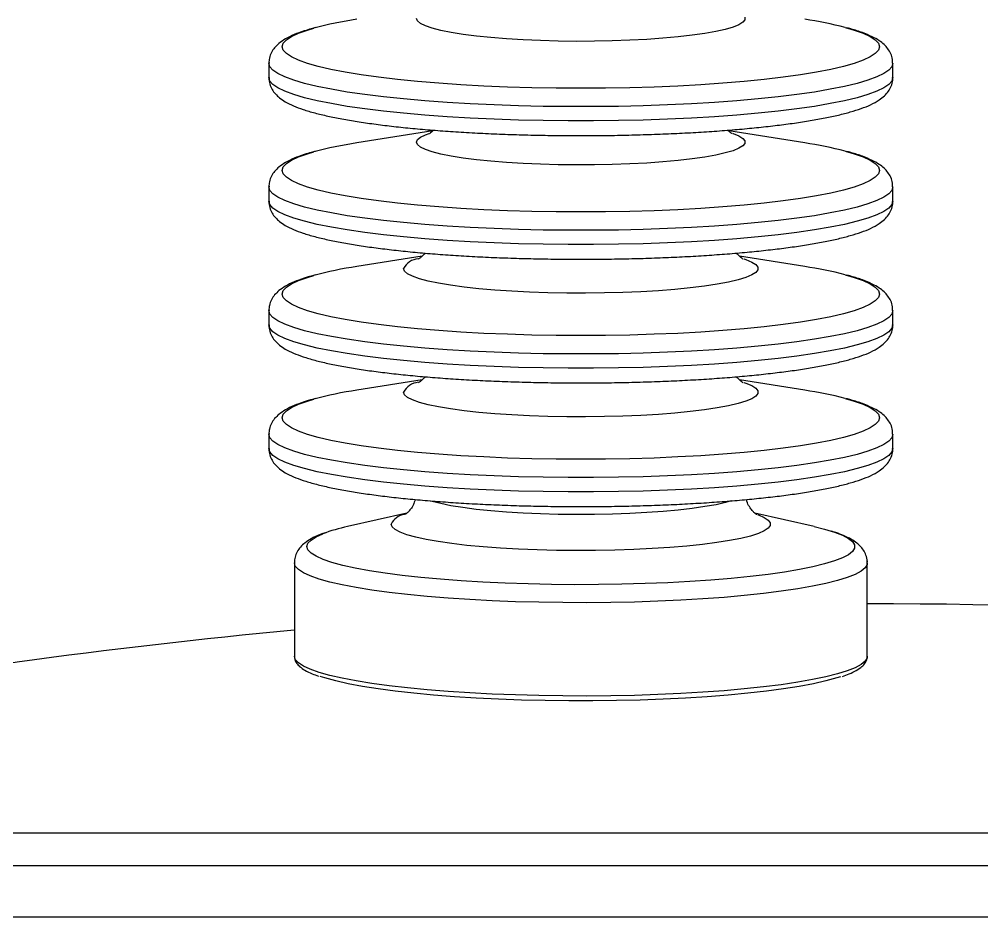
# Model space of a CAD drawing. Header units: millimetres. Extents: x 107291 to 113922, y -130611 to -125922.
# Drawn here: x 109503 to 109672.2, y -126960.2 to -126802.4 of the extents above; entities that cross this region are included whole.
import ezdxf

# ---------------------------------------------------------------- set-up
doc = ezdxf.new("R2010")
doc.units = ezdxf.units.MM
doc.header["$LTSCALE"] = 13
doc.layers.add('几何体', color=7, linetype='Continuous')

msp = doc.modelspace()

# ---------------------------------------------------------------- linework, layer by layer
at = {"layer": '几何体'}
for p, q in [((109546.88, -126809.86), (109546.89, -126810.18)), ((109546.85, -126810.16), (109546.85, -126812.67)), ((109656.58, -126812.67), (109656.58, -126810.16)), ((109546.89, -126812.69), (109546.9, -126813)), ((109656.54, -126812.97), (109656.58, -126812.67)), ((109575.67, -126822.06), (109562.33, -126824.17)), ((109641.1, -126824.17), (109627.75, -126822.06)), ((109546.85, -126831.9), (109546.85, -126834.4)), ((109546.88, -126831.6), (109546.89, -126831.91)), ((109656.58, -126834.4), (109656.58, -126831.9)), ((109546.89, -126834.42), (109546.9, -126834.73)), ((109656.54, -126834.7), (109656.58, -126834.4)), ((109573.8, -126844.09), (109562.33, -126845.9)), ((109641.1, -126845.9), (109629.64, -126844.09)), ((109546.85, -126853.63), (109546.85, -126856.14)), ((109546.88, -126853.33), (109546.89, -126853.64)), ((109656.58, -126856.14), (109656.58, -126853.63)), ((109546.89, -126856.15), (109546.9, -126856.47)), ((109656.54, -126856.44), (109656.58, -126856.14)), ((109573.8, -126865.82), (109562.33, -126867.63)), ((109641.1, -126867.63), (109629.64, -126865.82)), ((109546.85, -126875.36), (109546.85, -126877.87)), ((109546.88, -126875.06), (109546.89, -126875.38)), ((109656.58, -126877.87), (109656.58, -126875.36)), ((109546.89, -126877.88), (109546.9, -126878.2)), ((109656.54, -126878.17), (109656.58, -126877.87)), ((109571.11, -126889.24), (109560.71, -126891.59)), ((109642.72, -126891.59), (109632.31, -126889.24)), ((109551.34, -126897.97), (109551.34, -126914.38)), ((109652.09, -126914.38), (109652.09, -126897.97)), ((109652.09, -126914.38), (109652.09, -126914.4)), ((109358.6, -126945.44), (109944.83, -126945.44)), ((109949.21, -126951.21), (109354.21, -126951.21)), ((109354.21, -126960.17), (109651.71, -126960.17)), ((109651.71, -126960.17), (109949.21, -126960.17))]:
    msp.add_line(p, q, dxfattribs=at)
at = {"layer": '几何体', "flags": 128}
for points in [[(109630.56, -126802.08), (109630.56, -126802.52), (109630.21, -126802.96), (109629.51, -126803.39), (109628.48, -126803.81), (109627.12, -126804.21), (109625.45, -126804.59), (109623.5, -126804.94), (109621.28, -126805.26), (109618.82, -126805.54), (109616.16, -126805.78), (109613.32, -126805.98), (109610.34, -126806.13), (109607.25, -126806.24), (109604.1, -126806.3), (109600.92, -126806.32), (109597.75, -126806.28), (109594.62, -126806.19), (109591.58, -126806.06), (109588.67, -126805.88), (109585.91, -126805.66), (109583.35, -126805.4), (109581.01, -126805.1), (109578.92, -126804.77), (109577.1, -126804.4), (109575.59, -126804.01), (109574.39, -126803.6), (109573.52, -126803.18), (109573, -126802.74), (109572.82, -126802.3)], [(109648.19, -126803.87), (109649.79, -126804.33), (109651.36, -126804.89), (109652.6, -126805.47), (109653.49, -126806.06), (109654.03, -126806.66), (109654.21, -126807.27), (109654.03, -126807.87), (109653.49, -126808.47), (109652.6, -126809.06), (109651.36, -126809.64), (109649.79, -126810.2), (109647.88, -126810.74), (109645.66, -126811.26), (109643.14, -126811.75), (109640.33, -126812.21), (109637.27, -126812.64), (109633.96, -126813.03), (109630.42, -126813.38), (109626.7, -126813.69), (109622.8, -126813.96), (109618.76, -126814.18), (109614.6, -126814.35), (109610.35, -126814.47), (109606.05, -126814.55), (109601.71, -126814.57), (109597.38, -126814.55), (109593.07, -126814.47), (109588.83, -126814.35), (109584.67, -126814.18), (109580.63, -126813.96), (109576.73, -126813.69), (109573, -126813.38), (109569.47, -126813.03), (109566.16, -126812.64), (109563.09, -126812.21), (109560.29, -126811.75), (109557.77, -126811.26), (109555.55, -126810.74), (109553.64, -126810.2), (109552.06, -126809.64), (109550.83, -126809.06), (109549.93, -126808.47), (109549.4, -126807.87), (109549.22, -126807.27), (109549.22, -126807.27)], [(109549.22, -126807.27), (109549.4, -126806.66), (109549.93, -126806.06), (109550.83, -126805.47), (109552.06, -126804.89), (109553.64, -126804.33), (109554.76, -126804)], [(109656.58, -126810.17), (109656.4, -126810.78), (109655.87, -126811.39), (109654.98, -126811.99), (109653.75, -126812.58), (109652.19, -126813.16), (109650.29, -126813.71), (109648.08, -126814.25), (109645.57, -126814.75), (109642.78, -126815.23), (109639.72, -126815.67), (109636.41, -126816.08), (109632.88, -126816.45), (109629.15, -126816.78), (109625.23, -126817.06), (109621.17, -126817.3), (109616.98, -126817.5), (109612.69, -126817.65), (109608.33, -126817.74), (109603.92, -126817.79), (109599.5, -126817.79), (109595.1, -126817.74), (109590.74, -126817.65), (109586.45, -126817.5), (109582.26, -126817.3), (109578.19, -126817.06), (109574.28, -126816.78), (109570.55, -126816.45), (109567.01, -126816.08), (109563.71, -126815.67), (109560.65, -126815.23), (109557.85, -126814.75), (109555.34, -126814.25), (109553.13, -126813.71), (109551.24, -126813.16), (109549.67, -126812.58), (109548.44, -126811.99), (109547.56, -126811.39), (109547.03, -126810.78), (109546.85, -126810.16)], [(109656.58, -126812.67), (109656.4, -126813.29), (109655.87, -126813.9), (109654.98, -126814.5), (109653.75, -126815.09), (109652.19, -126815.66), (109650.29, -126816.22), (109648.08, -126816.75), (109645.57, -126817.26), (109642.78, -126817.74), (109639.72, -126818.18), (109636.41, -126818.59), (109632.88, -126818.96), (109629.15, -126819.28), (109625.23, -126819.57), (109621.17, -126819.81), (109616.98, -126820.01), (109612.69, -126820.15), (109608.33, -126820.25), (109603.92, -126820.3), (109599.5, -126820.3), (109595.1, -126820.25), (109590.74, -126820.15), (109586.45, -126820.01), (109582.26, -126819.81), (109578.19, -126819.57), (109574.28, -126819.28), (109570.55, -126818.96), (109567.01, -126818.59), (109563.71, -126818.18), (109560.65, -126817.74), (109557.85, -126817.26), (109555.34, -126816.75), (109553.13, -126816.22), (109551.24, -126815.66), (109549.67, -126815.09), (109548.44, -126814.5), (109547.56, -126813.9), (109547.03, -126813.29), (109546.85, -126812.67)], [(109572.82, -126824.03), (109573, -126823.59), (109573.52, -126823.15), (109574.39, -126822.72), (109575.03, -126822.49)], [(109628.45, -126822.51), (109628.48, -126822.52), (109629.51, -126822.94), (109630.21, -126823.37), (109630.56, -126823.81), (109630.56, -126824.25), (109630.21, -126824.69), (109629.51, -126825.12), (109628.48, -126825.54), (109627.12, -126825.94), (109625.45, -126826.32), (109623.5, -126826.67), (109621.28, -126826.99), (109618.82, -126827.27), (109616.16, -126827.51), (109613.32, -126827.71), (109610.34, -126827.87), (109607.25, -126827.98), (109604.1, -126828.04), (109600.92, -126828.05), (109597.75, -126828.01), (109594.62, -126827.93), (109591.58, -126827.79), (109588.67, -126827.62), (109585.91, -126827.4), (109583.35, -126827.13), (109581.01, -126826.83), (109578.92, -126826.5), (109577.1, -126826.14), (109575.59, -126825.75), (109574.39, -126825.34), (109573.52, -126824.91), (109573, -126824.47), (109572.82, -126824.03), (109572.82, -126824.03)], [(109648.19, -126825.6), (109649.79, -126826.06), (109651.36, -126826.63), (109652.6, -126827.2), (109653.49, -126827.8), (109654.03, -126828.39), (109654.21, -126829), (109654.03, -126829.6), (109653.49, -126830.2), (109652.6, -126830.79), (109651.36, -126831.37), (109649.79, -126831.93), (109647.88, -126832.48), (109645.66, -126832.99), (109643.14, -126833.49), (109640.33, -126833.95), (109637.27, -126834.37), (109633.96, -126834.76), (109630.42, -126835.11), (109626.7, -126835.42), (109622.8, -126835.69), (109618.76, -126835.91), (109614.6, -126836.08), (109610.35, -126836.2), (109606.05, -126836.28), (109601.71, -126836.3), (109597.38, -126836.28), (109593.07, -126836.2), (109588.83, -126836.08), (109584.67, -126835.91), (109580.63, -126835.69), (109576.73, -126835.42), (109573, -126835.11), (109569.47, -126834.76), (109566.16, -126834.37), (109563.09, -126833.95), (109560.29, -126833.49), (109557.77, -126832.99), (109555.55, -126832.48), (109553.64, -126831.93), (109552.06, -126831.37), (109550.83, -126830.79), (109549.93, -126830.2), (109549.4, -126829.6), (109549.22, -126829), (109549.22, -126829)], [(109549.22, -126829), (109549.4, -126828.39), (109549.93, -126827.8), (109550.83, -126827.2), (109552.06, -126826.63), (109553.64, -126826.06), (109554.76, -126825.73)], [(109656.58, -126831.9), (109656.4, -126832.51), (109655.87, -126833.12), (109654.98, -126833.72), (109653.75, -126834.31), (109652.19, -126834.89), (109650.29, -126835.45), (109648.08, -126835.98), (109645.57, -126836.48), (109642.78, -126836.96), (109639.72, -126837.4), (109636.41, -126837.81), (109632.88, -126838.18), (109629.15, -126838.51), (109625.23, -126838.8), (109621.17, -126839.04), (109616.98, -126839.23), (109612.69, -126839.38), (109608.33, -126839.48), (109603.92, -126839.53), (109599.5, -126839.53), (109595.1, -126839.48), (109590.74, -126839.38), (109586.45, -126839.23), (109582.26, -126839.04), (109578.19, -126838.8), (109574.28, -126838.51), (109570.55, -126838.18), (109567.01, -126837.81), (109563.71, -126837.4), (109560.65, -126836.96), (109557.85, -126836.48), (109555.34, -126835.98), (109553.13, -126835.45), (109551.24, -126834.89), (109549.67, -126834.31), (109548.44, -126833.72), (109547.56, -126833.12), (109547.03, -126832.51), (109546.85, -126831.9)], [(109656.58, -126834.4), (109656.4, -126835.02), (109655.87, -126835.63), (109654.98, -126836.23), (109653.75, -126836.82), (109652.19, -126837.4), (109650.29, -126837.95), (109648.08, -126838.49), (109645.57, -126838.99), (109642.78, -126839.47), (109639.72, -126839.91), (109636.41, -126840.32), (109632.88, -126840.69), (109629.15, -126841.02), (109625.23, -126841.3), (109621.17, -126841.54), (109616.98, -126841.74), (109612.69, -126841.89), (109608.33, -126841.98), (109603.92, -126842.03), (109599.5, -126842.03), (109595.1, -126841.98), (109590.74, -126841.89), (109586.45, -126841.74), (109582.26, -126841.54), (109578.19, -126841.3), (109574.28, -126841.02), (109570.55, -126840.69), (109567.01, -126840.32), (109563.71, -126839.91), (109560.65, -126839.47), (109557.85, -126838.99), (109555.34, -126838.49), (109553.13, -126837.95), (109551.24, -126837.4), (109549.67, -126836.82), (109548.44, -126836.23), (109547.56, -126835.63), (109547.03, -126835.02), (109546.85, -126834.4)], [(109630.35, -126844.53), (109630.75, -126844.66), (109631.79, -126845.1), (109632.49, -126845.55), (109632.84, -126846.01), (109632.84, -126846.47), (109632.49, -126846.93), (109631.79, -126847.38), (109630.75, -126847.82), (109629.38, -126848.24), (109627.69, -126848.64), (109625.71, -126849.01), (109623.46, -126849.35), (109620.96, -126849.66), (109618.25, -126849.92), (109615.35, -126850.15), (109612.29, -126850.32), (109609.11, -126850.46), (109605.85, -126850.54), (109602.54, -126850.58), (109599.23, -126850.57), (109595.94, -126850.51), (109592.71, -126850.4), (109589.59, -126850.24), (109586.61, -126850.04), (109583.79, -126849.79), (109581.18, -126849.51), (109578.81, -126849.19), (109576.69, -126848.83), (109574.85, -126848.45), (109573.32, -126848.04), (109572.12, -126847.61), (109571.24, -126847.16), (109570.71, -126846.7), (109570.54, -126846.24), (109570.54, -126846.24)], [(109648.19, -126847.33), (109649.79, -126847.8), (109651.36, -126848.36), (109652.6, -126848.94), (109653.49, -126849.53), (109654.03, -126850.13), (109654.21, -126850.73), (109654.03, -126851.33), (109653.49, -126851.93), (109652.6, -126852.52), (109651.36, -126853.1), (109649.79, -126853.67), (109647.88, -126854.21), (109645.66, -126854.73), (109643.14, -126855.22), (109640.33, -126855.68), (109637.27, -126856.11), (109633.96, -126856.5), (109630.42, -126856.85), (109626.7, -126857.16), (109622.8, -126857.42), (109618.76, -126857.64), (109614.6, -126857.81), (109610.35, -126857.94), (109606.05, -126858.01), (109601.71, -126858.04), (109597.38, -126858.01), (109593.07, -126857.94), (109588.83, -126857.81), (109584.67, -126857.64), (109580.63, -126857.42), (109576.73, -126857.16), (109573, -126856.85), (109569.47, -126856.5), (109566.16, -126856.11), (109563.09, -126855.68), (109560.29, -126855.22), (109557.77, -126854.73), (109555.55, -126854.21), (109553.64, -126853.67), (109552.06, -126853.1), (109550.83, -126852.52), (109549.93, -126851.93), (109549.4, -126851.33), (109549.22, -126850.73), (109549.22, -126850.73)], [(109549.22, -126850.73), (109549.4, -126850.13), (109549.93, -126849.53), (109550.83, -126848.94), (109552.06, -126848.36), (109553.64, -126847.8), (109554.76, -126847.46)], [(109656.58, -126853.63), (109656.4, -126854.24), (109655.87, -126854.85), (109654.98, -126855.46), (109653.75, -126856.05), (109652.19, -126856.62), (109650.29, -126857.18), (109648.08, -126857.71), (109645.57, -126858.22), (109642.78, -126858.69), (109639.72, -126859.14), (109636.41, -126859.54), (109632.88, -126859.91), (109629.15, -126860.24), (109625.23, -126860.53), (109621.17, -126860.77), (109616.98, -126860.96), (109612.69, -126861.11), (109608.33, -126861.21), (109603.92, -126861.26), (109599.5, -126861.26), (109595.1, -126861.21), (109590.74, -126861.11), (109586.45, -126860.96), (109582.26, -126860.77), (109578.19, -126860.53), (109574.28, -126860.24), (109570.55, -126859.91), (109567.01, -126859.54), (109563.71, -126859.14), (109560.65, -126858.69), (109557.85, -126858.22), (109555.34, -126857.71), (109553.13, -126857.18), (109551.24, -126856.62), (109549.67, -126856.05), (109548.44, -126855.46), (109547.56, -126854.85), (109547.03, -126854.24), (109546.85, -126853.63)], [(109656.58, -126856.14), (109656.4, -126856.75), (109655.87, -126857.36), (109654.98, -126857.96), (109653.75, -126858.55), (109652.19, -126859.13), (109650.29, -126859.68), (109648.08, -126860.22), (109645.57, -126860.72), (109642.78, -126861.2), (109639.72, -126861.64), (109636.41, -126862.05), (109632.88, -126862.42), (109629.15, -126862.75), (109625.23, -126863.03), (109621.17, -126863.28), (109616.98, -126863.47), (109612.69, -126863.62), (109608.33, -126863.72), (109603.92, -126863.77), (109599.5, -126863.77), (109595.1, -126863.72), (109590.74, -126863.62), (109586.45, -126863.47), (109582.26, -126863.28), (109578.19, -126863.03), (109574.28, -126862.75), (109570.55, -126862.42), (109567.01, -126862.05), (109563.71, -126861.64), (109560.65, -126861.2), (109557.85, -126860.72), (109555.34, -126860.22), (109553.13, -126859.68), (109551.24, -126859.13), (109549.67, -126858.55), (109548.44, -126857.96), (109547.56, -126857.36), (109547.03, -126856.75), (109546.85, -126856.14)], [(109630.35, -126866.26), (109630.75, -126866.4), (109631.79, -126866.83), (109632.49, -126867.29), (109632.84, -126867.74), (109632.84, -126868.21), (109632.49, -126868.67), (109631.79, -126869.12), (109630.75, -126869.56), (109629.38, -126869.98), (109627.69, -126870.37), (109625.71, -126870.74), (109623.46, -126871.08), (109620.96, -126871.39), (109618.25, -126871.65), (109615.35, -126871.88), (109612.29, -126872.06), (109609.11, -126872.19), (109605.85, -126872.28), (109602.54, -126872.31), (109599.23, -126872.3), (109595.94, -126872.24), (109592.71, -126872.13), (109589.59, -126871.97), (109586.61, -126871.77), (109583.79, -126871.53), (109581.18, -126871.24), (109578.81, -126870.92), (109576.69, -126870.56), (109574.85, -126870.18), (109573.32, -126869.77), (109572.12, -126869.34), (109571.24, -126868.89), (109570.71, -126868.44), (109570.54, -126867.98), (109570.54, -126867.98)], [(109648.19, -126869.07), (109649.79, -126869.53), (109651.36, -126870.09), (109652.6, -126870.67), (109653.49, -126871.26), (109654.03, -126871.86), (109654.21, -126872.46), (109654.03, -126873.07), (109653.49, -126873.67), (109652.6, -126874.26), (109651.36, -126874.84), (109649.79, -126875.4), (109647.88, -126875.94), (109645.66, -126876.46), (109643.14, -126876.95), (109640.33, -126877.41), (109637.27, -126877.84), (109633.96, -126878.23), (109630.42, -126878.58), (109626.7, -126878.89), (109622.8, -126879.15), (109618.76, -126879.37), (109614.6, -126879.55), (109610.35, -126879.67), (109606.05, -126879.74), (109601.71, -126879.77), (109597.38, -126879.74), (109593.07, -126879.67), (109588.83, -126879.55), (109584.67, -126879.37), (109580.63, -126879.15), (109576.73, -126878.89), (109573, -126878.58), (109569.47, -126878.23), (109566.16, -126877.84), (109563.09, -126877.41), (109560.29, -126876.95), (109557.77, -126876.46), (109555.55, -126875.94), (109553.64, -126875.4), (109552.06, -126874.84), (109550.83, -126874.26), (109549.93, -126873.67), (109549.4, -126873.07), (109549.22, -126872.46), (109549.22, -126872.46)], [(109549.22, -126872.46), (109549.4, -126871.86), (109549.93, -126871.26), (109550.83, -126870.67), (109552.06, -126870.09), (109553.64, -126869.53), (109554.76, -126869.19)], [(109656.58, -126875.36), (109656.4, -126875.98), (109655.87, -126876.59), (109654.98, -126877.19), (109653.75, -126877.78), (109652.19, -126878.35), (109650.29, -126878.91), (109648.08, -126879.44), (109645.57, -126879.95), (109642.78, -126880.42), (109639.72, -126880.87), (109636.41, -126881.28), (109632.88, -126881.65), (109629.15, -126881.97), (109625.23, -126882.26), (109621.17, -126882.5), (109616.98, -126882.7), (109612.69, -126882.84), (109608.33, -126882.94), (109603.92, -126882.99), (109599.5, -126882.99), (109595.1, -126882.94), (109590.74, -126882.84), (109586.45, -126882.7), (109582.26, -126882.5), (109578.19, -126882.26), (109574.28, -126881.97), (109570.55, -126881.65), (109567.01, -126881.28), (109563.71, -126880.87), (109560.65, -126880.42), (109557.85, -126879.95), (109555.34, -126879.44), (109553.13, -126878.91), (109551.24, -126878.35), (109549.67, -126877.78), (109548.44, -126877.19), (109547.56, -126876.59), (109547.03, -126875.98), (109546.85, -126875.36)], [(109656.58, -126877.87), (109656.4, -126878.48), (109655.87, -126879.09), (109654.98, -126879.7), (109653.75, -126880.29), (109652.19, -126880.86), (109650.29, -126881.42), (109648.08, -126881.95), (109645.57, -126882.46), (109642.78, -126882.93), (109639.72, -126883.38), (109636.41, -126883.78), (109632.88, -126884.15), (109629.15, -126884.48), (109625.23, -126884.77), (109621.17, -126885.01), (109616.98, -126885.2), (109612.69, -126885.35), (109608.33, -126885.45), (109603.92, -126885.5), (109599.5, -126885.5), (109595.1, -126885.45), (109590.74, -126885.35), (109586.45, -126885.2), (109582.26, -126885.01), (109578.19, -126884.77), (109574.28, -126884.48), (109570.55, -126884.15), (109567.01, -126883.78), (109563.71, -126883.38), (109560.65, -126882.93), (109557.85, -126882.46), (109555.34, -126881.95), (109553.13, -126881.42), (109551.24, -126880.86), (109549.67, -126880.29), (109548.44, -126879.7), (109547.56, -126879.09), (109547.03, -126878.48), (109546.85, -126877.87)], [(109628.16, -126887.09), (109627.16, -126887.37), (109625.49, -126887.75), (109623.53, -126888.1), (109621.31, -126888.42), (109618.85, -126888.7), (109616.18, -126888.94), (109613.33, -126889.14), (109610.35, -126889.3), (109607.26, -126889.41), (109604.1, -126889.47), (109600.92, -126889.48), (109597.74, -126889.45), (109594.61, -126889.36), (109591.57, -126889.23), (109588.65, -126889.05), (109585.89, -126888.83), (109583.32, -126888.57), (109580.98, -126888.26), (109578.88, -126887.93), (109577.07, -126887.57), (109575.55, -126887.18), (109575.32, -126887.11)], [(109632.84, -126889.51), (109632.93, -126889.54), (109633.98, -126890), (109634.68, -126890.47), (109635.03, -126890.94), (109635.03, -126891.42), (109634.68, -126891.9), (109633.98, -126892.37), (109632.93, -126892.82), (109631.56, -126893.26), (109629.87, -126893.67), (109627.88, -126894.06), (109625.61, -126894.42), (109623.09, -126894.75), (109620.34, -126895.04), (109617.39, -126895.28), (109614.28, -126895.48), (109611.04, -126895.64), (109607.69, -126895.75), (109604.29, -126895.81), (109600.85, -126895.82), (109597.43, -126895.79), (109594.05, -126895.7), (109590.75, -126895.57), (109587.57, -126895.39), (109584.54, -126895.16), (109581.69, -126894.9), (109579.05, -126894.59), (109576.65, -126894.25), (109574.52, -126893.87), (109572.68, -126893.47), (109571.14, -126893.04), (109569.93, -126892.59), (109569.05, -126892.13), (109568.53, -126891.66), (109568.35, -126891.18), (109568.35, -126891.18)], [(109646.3, -126892.58), (109646.3, -126892.58), (109647.7, -126893.12), (109648.76, -126893.68), (109649.47, -126894.24), (109649.83, -126894.82), (109649.83, -126895.4), (109649.47, -126895.97), (109648.76, -126896.54), (109647.7, -126897.1), (109646.3, -126897.64), (109644.57, -126898.16), (109642.53, -126898.66), (109640.18, -126899.14), (109637.55, -126899.59), (109634.65, -126900), (109631.51, -126900.37), (109628.14, -126900.71), (109624.59, -126901.01), (109620.86, -126901.26), (109616.99, -126901.46), (109613.01, -126901.62), (109608.94, -126901.73), (109604.82, -126901.8), (109600.68, -126901.81), (109596.54, -126901.77), (109592.45, -126901.68), (109588.42, -126901.55), (109584.49, -126901.37), (109580.69, -126901.14), (109577.04, -126900.86), (109573.57, -126900.55), (109570.32, -126900.19), (109567.3, -126899.8), (109564.53, -126899.37), (109562.03, -126898.91), (109559.84, -126898.42), (109557.95, -126897.9), (109556.38, -126897.37), (109555.15, -126896.82), (109554.27, -126896.26), (109553.73, -126895.68), (109553.56, -126895.11), (109553.56, -126895.11)], [(109553.56, -126895.11), (109553.73, -126894.53), (109554.27, -126893.96), (109555.15, -126893.4), (109556.33, -126892.87)], [(109642.72, -126891.59), (109644.57, -126892.05), (109646.3, -126892.58)], [(109652.09, -126897.98), (109652.04, -126898.26), (109651.69, -126898.85), (109650.99, -126899.43), (109649.94, -126900), (109648.55, -126900.55), (109646.84, -126901.09), (109644.8, -126901.6), (109642.47, -126902.09), (109639.85, -126902.55), (109636.96, -126902.98), (109633.82, -126903.37), (109630.46, -126903.73), (109626.9, -126904.04), (109623.16, -126904.31), (109619.27, -126904.54), (109615.26, -126904.72), (109611.15, -126904.86), (109606.98, -126904.94), (109602.77, -126904.98), (109598.55, -126904.97), (109594.35, -126904.91), (109590.21, -126904.8), (109586.15, -126904.64), (109582.19, -126904.43), (109578.37, -126904.18), (109574.72, -126903.89), (109571.26, -126903.55), (109568.01, -126903.18), (109564.99, -126902.77), (109562.23, -126902.33), (109559.75, -126901.85), (109557.57, -126901.35), (109555.69, -126900.82), (109554.14, -126900.28), (109552.92, -126899.71), (109552.04, -126899.14), (109551.51, -126898.56), (109551.34, -126897.97)], [(109652.09, -126914.4), (109652.04, -126914.67), (109651.69, -126915.26), (109650.99, -126915.84), (109649.94, -126916.4), (109648.55, -126916.96), (109646.84, -126917.5), (109644.8, -126918.01), (109642.47, -126918.5), (109639.85, -126918.96), (109636.96, -126919.39), (109633.82, -126919.78), (109630.46, -126920.13), (109626.9, -126920.45), (109623.16, -126920.72), (109619.27, -126920.95), (109615.26, -126921.13), (109611.15, -126921.26), (109606.98, -126921.35), (109602.77, -126921.39), (109598.55, -126921.37), (109594.35, -126921.31), (109590.21, -126921.2), (109586.15, -126921.05), (109582.19, -126920.84), (109578.37, -126920.59), (109574.72, -126920.3), (109571.26, -126919.96), (109568.01, -126919.59), (109564.99, -126919.18), (109562.23, -126918.73), (109559.75, -126918.26), (109557.57, -126917.76), (109555.69, -126917.23), (109554.14, -126916.68), (109552.92, -126916.12), (109552.04, -126915.55), (109551.51, -126914.96), (109551.34, -126914.38)], [(109647.38, -126917.98), (109646.71, -126918.2), (109644.82, -126918.72), (109642.62, -126919.21), (109640.13, -126919.68), (109637.36, -126920.12), (109634.34, -126920.52), (109631.08, -126920.89), (109627.6, -126921.22), (109623.94, -126921.5), (109620.12, -126921.74), (109616.17, -126921.94), (109612.12, -126922.08), (109607.99, -126922.18), (109603.81, -126922.23), (109599.62, -126922.23), (109595.44, -126922.18), (109591.31, -126922.08), (109587.25, -126921.94), (109583.3, -126921.74), (109579.48, -126921.5), (109575.82, -126921.22), (109572.35, -126920.89), (109569.09, -126920.52), (109566.06, -126920.12), (109563.3, -126919.68), (109560.8, -126919.21), (109558.61, -126918.72), (109556.72, -126918.2), (109555.89, -126917.93)]]:
    msp.add_lwpolyline(points, dxfattribs=at)
at = {"layer": '几何体'}
for centre, radius, start, end in [((109572.28, -126869.71), 68, 98.4093, 104.9228), ((109630.79, -126871.7), 70.02, 75.6093, 81.5346), ((109572.28, -126891.44), 68, 98.4093, 104.9228), ((109630.79, -126893.43), 70.02, 75.6093, 81.5346), ((109573.44, -126847.78), 3.28, 95.462, 152.0949), ((109572.28, -126913.17), 68, 98.4093, 104.9228), ((109630.79, -126915.16), 70.02, 75.6093, 81.5346), ((109573.44, -126869.51), 3.28, 95.462, 152.0949), ((109572.28, -126934.9), 68, 98.4093, 104.9228), ((109630.79, -126936.89), 70.02, 75.6093, 81.5346), ((109571.14, -126892.55), 3.11, 98.5026, 153.8831), ((109566.95, -126921.24), 30.29, 101.8856, 110.5235), ((109651.71, -127992.26), 1087.09, 74.35744, 89.9802), ((109651.71, -127992.26), 1087.09, 95.29791, 105.64256)]:
    msp.add_arc(centre, radius, start, end, dxfattribs=at)
for points, knots in [([(109554.54, -126804.06), (109554.03, -126804.2), (109552.84, -126804.54), (109551.26, -126805.13), (109549.82, -126805.82), (109548.71, -126806.57), (109547.89, -126807.36), (109547.3, -126808.23), (109546.92, -126809.18), (109546.87, -126809.86), (109546.85, -126810.16)], [0, 0, 0, 0, 0.126786, 0.300141, 0.48136, 0.628299, 0.739469, 0.836205, 0.925525, 1, 1, 1, 1]), ([(109555.08, -126803.91), (109554.82, -126803.98), (109554.32, -126804.1), (109553.92, -126804.23), (109553.72, -126804.3)], [0, 0, 0, 0, 0.527072, 1, 1, 1, 1]), ([(109656.54, -126810.17), (109656.54, -126809.95), (109656.56, -126809.35), (109656.23, -126808.45), (109655.71, -126807.57), (109655.01, -126806.82), (109654.11, -126806.13), (109652.89, -126805.45), (109651.26, -126804.78), (109649.73, -126804.26), (109648.66, -126803.99), (109648.38, -126803.92)], [0, 0, 0, 0, 0.052149, 0.139038, 0.22701, 0.323279, 0.437278, 0.581603, 0.759596, 0.936469, 1, 1, 1, 1]), ([(109546.85, -126812.67), (109546.88, -126813.06), (109546.95, -126813.82), (109547.41, -126814.81), (109548.02, -126815.61), (109548.79, -126816.33), (109549.82, -126817.01), (109551.16, -126817.67), (109552.87, -126818.31), (109554.88, -126818.9), (109557.16, -126819.45), (109559.66, -126819.96), (109562.36, -126820.42), (109565.28, -126820.84), (109568.4, -126821.23), (109571.7, -126821.58), (109575.17, -126821.89), (109578.8, -126822.16), (109582.56, -126822.39), (109586.42, -126822.57), (109590.38, -126822.72), (109594.4, -126822.82), (109598.47, -126822.88), (109602.55, -126822.89), (109606.63, -126822.86), (109610.68, -126822.78), (109614.67, -126822.66), (109618.59, -126822.5), (109622.42, -126822.3), (109626.12, -126822.05), (109629.67, -126821.77), (109633.07, -126821.44), (109636.29, -126821.08), (109639.3, -126820.68), (109642.11, -126820.25), (109644.7, -126819.78), (109647.05, -126819.28), (109649.16, -126818.73), (109651.05, -126818.14), (109652.74, -126817.46), (109654.06, -126816.74), (109655.07, -126815.96), (109655.8, -126815.15), (109656.3, -126814.23), (109656.58, -126813.36), (109656.55, -126812.84), (109656.54, -126812.68)], [0, 0, 0, 0, 0.014424, 0.028107, 0.042451, 0.058719, 0.07864, 0.104111, 0.130019, 0.157346, 0.183522, 0.209059, 0.234233, 0.259187, 0.283996, 0.308708, 0.333353, 0.357949, 0.382509, 0.407044, 0.43156, 0.456064, 0.480559, 0.505049, 0.529539, 0.55403, 0.578526, 0.60303, 0.627548, 0.652083, 0.676644, 0.701238, 0.725877, 0.750577, 0.775364, 0.800274, 0.825367, 0.850742, 0.876581, 0.903226, 0.931334, 0.950698, 0.966537, 0.980666, 0.993996, 1, 1, 1, 1]), ([(109575.78, -126821.95), (109575.66, -126822.07), (109575.41, -126822.35), (109575.16, -126822.52), (109575.12, -126822.54), (109575.1, -126822.55)], [0, 0, 0, 0, 0.281179, 0.627268, 1, 1, 1, 1]), ([(109628.3, -126822.54), (109628.3, -126822.54), (109628.29, -126822.54), (109628.05, -126822.35), (109627.78, -126822.15), (109627.63, -126821.93), (109627.62, -126821.92)], [0, 0, 0, 0, 0.288425, 0.644276, 0.983608, 1, 1, 1, 1]), ([(109554.54, -126825.79), (109554.03, -126825.93), (109552.84, -126826.27), (109551.26, -126826.86), (109549.82, -126827.56), (109548.71, -126828.3), (109547.89, -126829.09), (109547.3, -126829.96), (109546.92, -126830.92), (109546.87, -126831.59), (109546.85, -126831.9)], [0, 0, 0, 0, 0.126786, 0.300141, 0.48136, 0.628299, 0.739469, 0.836205, 0.925525, 1, 1, 1, 1]), ([(109555.08, -126825.65), (109554.82, -126825.71), (109554.32, -126825.83), (109553.92, -126825.96), (109553.72, -126826.03)], [0, 0, 0, 0, 0.527072, 1, 1, 1, 1]), ([(109656.54, -126831.9), (109656.54, -126831.68), (109656.56, -126831.08), (109656.23, -126830.18), (109655.71, -126829.3), (109655.01, -126828.56), (109654.11, -126827.87), (109652.89, -126827.18), (109651.26, -126826.51), (109649.73, -126825.99), (109648.66, -126825.73), (109648.38, -126825.65)], [0, 0, 0, 0, 0.052149, 0.139038, 0.22701, 0.323279, 0.437278, 0.581603, 0.759596, 0.936469, 1, 1, 1, 1]), ([(109546.85, -126834.4), (109546.88, -126834.79), (109546.95, -126835.56), (109547.41, -126836.54), (109548.02, -126837.35), (109548.79, -126838.06), (109549.82, -126838.74), (109551.16, -126839.4), (109552.87, -126840.04), (109554.88, -126840.64), (109557.16, -126841.19), (109559.66, -126841.69), (109562.36, -126842.15), (109565.28, -126842.57), (109568.4, -126842.96), (109571.7, -126843.31), (109575.17, -126843.62), (109578.8, -126843.89), (109582.56, -126844.12), (109586.42, -126844.31), (109590.38, -126844.45), (109594.4, -126844.55), (109598.47, -126844.61), (109602.55, -126844.62), (109606.63, -126844.59), (109610.68, -126844.52), (109614.67, -126844.4), (109618.59, -126844.23), (109622.42, -126844.03), (109626.12, -126843.78), (109629.67, -126843.5), (109633.07, -126843.17), (109636.29, -126842.81), (109639.3, -126842.41), (109642.11, -126841.98), (109644.7, -126841.51), (109647.05, -126841.01), (109649.16, -126840.46), (109651.05, -126839.87), (109652.74, -126839.19), (109654.06, -126838.47), (109655.07, -126837.69), (109655.8, -126836.88), (109656.3, -126835.96), (109656.58, -126835.1), (109656.55, -126834.57), (109656.54, -126834.41)], [0, 0, 0, 0, 0.014424, 0.028107, 0.042451, 0.058719, 0.07864, 0.104111, 0.130019, 0.157346, 0.183522, 0.209059, 0.234233, 0.259187, 0.283996, 0.308708, 0.333353, 0.357949, 0.382509, 0.407044, 0.43156, 0.456064, 0.480559, 0.505049, 0.529539, 0.55403, 0.578526, 0.60303, 0.627548, 0.652083, 0.676644, 0.701238, 0.725877, 0.750577, 0.775364, 0.800274, 0.825367, 0.850742, 0.876581, 0.903226, 0.931334, 0.950698, 0.966537, 0.980666, 0.993996, 1, 1, 1, 1]), ([(109574.28, -126843.53), (109574.28, -126843.54), (109574.12, -126843.8), (109573.78, -126844.11), (109573.4, -126844.44), (109573.18, -126844.58), (109573.18, -126844.58), (109573.18, -126844.58)], [0, 0, 0, 0, 0.006767, 0.264743, 0.522768, 0.79258, 1, 1, 1, 1]), ([(109630.27, -126844.59), (109630.27, -126844.59), (109630.3, -126844.6), (109630.18, -126844.55), (109629.89, -126844.33), (109629.5, -126844.01), (109629.25, -126843.65), (109629.16, -126843.53)], [0, 0, 0, 0, 0.010138, 0.313669, 0.591205, 0.859114, 1, 1, 1, 1]), ([(109554.54, -126847.52), (109554.03, -126847.66), (109552.84, -126848), (109551.26, -126848.59), (109549.82, -126849.29), (109548.71, -126850.03), (109547.89, -126850.82), (109547.3, -126851.69), (109546.92, -126852.65), (109546.87, -126853.32), (109546.85, -126853.63)], [0, 0, 0, 0, 0.1267861, 0.3001408, 0.4813603, 0.6282985, 0.7394686, 0.8362045, 0.925525, 1, 1, 1, 1]), ([(109555.08, -126847.38), (109554.82, -126847.44), (109554.32, -126847.56), (109553.92, -126847.7), (109553.72, -126847.76)], [0, 0, 0, 0, 0.527072, 1, 1, 1, 1]), ([(109656.54, -126853.63), (109656.54, -126853.41), (109656.56, -126852.81), (109656.23, -126851.91), (109655.71, -126851.03), (109655.01, -126850.29), (109654.11, -126849.6), (109652.89, -126848.91), (109651.26, -126848.24), (109649.73, -126847.73), (109648.66, -126847.46), (109648.38, -126847.39)], [0, 0, 0, 0, 0.052149, 0.139038, 0.22701, 0.323279, 0.437278, 0.581603, 0.759596, 0.936469, 1, 1, 1, 1]), ([(109546.85, -126856.14), (109546.88, -126856.53), (109546.95, -126857.29), (109547.41, -126858.27), (109548.02, -126859.08), (109548.79, -126859.79), (109549.82, -126860.48), (109551.16, -126861.13), (109552.87, -126861.77), (109554.88, -126862.37), (109557.16, -126862.92), (109559.66, -126863.42), (109562.36, -126863.88), (109565.28, -126864.31), (109568.4, -126864.69), (109571.7, -126865.04), (109575.17, -126865.35), (109578.8, -126865.62), (109582.56, -126865.85), (109586.42, -126866.04), (109590.38, -126866.18), (109594.4, -126866.28), (109598.47, -126866.34), (109602.55, -126866.35), (109606.63, -126866.32), (109610.68, -126866.25), (109614.67, -126866.13), (109618.59, -126865.97), (109622.42, -126865.76), (109626.12, -126865.52), (109629.67, -126865.23), (109633.07, -126864.91), (109636.29, -126864.54), (109639.3, -126864.15), (109642.11, -126863.71), (109644.7, -126863.24), (109647.05, -126862.74), (109649.16, -126862.2), (109651.05, -126861.6), (109652.74, -126860.93), (109654.06, -126860.21), (109655.07, -126859.42), (109655.8, -126858.61), (109656.3, -126857.69), (109656.58, -126856.83), (109656.55, -126856.3), (109656.54, -126856.14)], [0, 0, 0, 0, 0.014424, 0.028107, 0.042451, 0.058719, 0.07864, 0.104111, 0.130019, 0.157346, 0.183522, 0.209059, 0.234233, 0.259187, 0.283996, 0.308708, 0.333353, 0.357949, 0.382509, 0.407044, 0.43156, 0.456064, 0.480559, 0.505049, 0.529539, 0.55403, 0.578526, 0.60303, 0.627548, 0.652083, 0.676644, 0.701238, 0.725877, 0.750577, 0.775364, 0.800274, 0.825367, 0.850742, 0.876581, 0.903226, 0.931334, 0.950698, 0.966537, 0.980666, 0.993996, 1, 1, 1, 1]), ([(109574.28, -126865.26), (109574.28, -126865.27), (109574.12, -126865.53), (109573.78, -126865.84), (109573.4, -126866.18), (109573.18, -126866.31), (109573.18, -126866.31), (109573.18, -126866.31)], [0, 0, 0, 0, 0.006767, 0.264743, 0.522768, 0.79258, 1, 1, 1, 1]), ([(109630.27, -126866.32), (109630.27, -126866.32), (109630.3, -126866.34), (109630.18, -126866.28), (109629.89, -126866.07), (109629.5, -126865.74), (109629.25, -126865.38), (109629.16, -126865.26)], [0, 0, 0, 0, 0.010138, 0.313669, 0.591205, 0.859114, 1, 1, 1, 1]), ([(109555.08, -126869.11), (109554.82, -126869.17), (109554.32, -126869.29), (109553.92, -126869.43), (109553.72, -126869.49)], [0, 0, 0, 0, 0.527072, 1, 1, 1, 1]), ([(109656.54, -126875.37), (109656.54, -126875.14), (109656.56, -126874.55), (109656.23, -126873.64), (109655.71, -126872.77), (109655.01, -126872.02), (109654.11, -126871.33), (109652.89, -126870.65), (109651.26, -126869.98), (109649.73, -126869.46), (109648.66, -126869.19), (109648.38, -126869.12)], [0, 0, 0, 0, 0.052149, 0.139038, 0.22701, 0.323279, 0.437278, 0.581603, 0.759596, 0.936469, 1, 1, 1, 1]), ([(109554.54, -126869.25), (109554.03, -126869.4), (109552.84, -126869.73), (109551.26, -126870.33), (109549.82, -126871.02), (109548.71, -126871.77), (109547.89, -126872.55), (109547.3, -126873.42), (109546.92, -126874.38), (109546.87, -126875.06), (109546.85, -126875.36)], [0, 0, 0, 0, 0.126786, 0.300141, 0.48136, 0.628299, 0.739469, 0.836205, 0.925525, 1, 1, 1, 1]), ([(109546.85, -126877.87), (109546.88, -126878.26), (109546.95, -126879.02), (109547.41, -126880), (109548.02, -126880.81), (109548.79, -126881.52), (109549.82, -126882.21), (109551.16, -126882.86), (109552.87, -126883.51), (109554.88, -126884.1), (109557.16, -126884.65), (109559.66, -126885.15), (109562.36, -126885.61), (109565.28, -126886.04), (109568.4, -126886.42), (109571.7, -126886.77), (109575.17, -126887.08), (109578.8, -126887.35), (109582.56, -126887.58), (109586.42, -126887.77), (109590.38, -126887.92), (109594.4, -126888.02), (109598.47, -126888.07), (109602.55, -126888.09), (109606.63, -126888.06), (109610.68, -126887.98), (109614.67, -126887.86), (109618.59, -126887.7), (109622.42, -126887.49), (109626.12, -126887.25), (109629.67, -126886.96), (109633.07, -126886.64), (109636.29, -126886.28), (109639.3, -126885.88), (109642.11, -126885.44), (109644.7, -126884.98), (109647.05, -126884.47), (109649.16, -126883.93), (109651.05, -126883.33), (109652.74, -126882.66), (109654.06, -126881.94), (109655.07, -126881.15), (109655.8, -126880.35), (109656.3, -126879.42), (109656.58, -126878.56), (109656.55, -126878.04), (109656.54, -126877.87)], [0, 0, 0, 0, 0.0144238, 0.0281073, 0.0424514, 0.0587189, 0.0786403, 0.1041112, 0.1300191, 0.1573458, 0.183522, 0.2090587, 0.2342333, 0.2591865, 0.2839961, 0.3087085, 0.3333529, 0.3579487, 0.3825092, 0.4070441, 0.4315604, 0.4560637, 0.4805587, 0.5050491, 0.5295386, 0.5540297, 0.5785256, 0.6030302, 0.6275477, 0.6520833, 0.6766437, 0.7012376, 0.7258765, 0.7505773, 0.7753641, 0.8002743, 0.825367, 0.8507425, 0.8765806, 0.9032262, 0.9313345, 0.9506978, 0.9665373, 0.980666, 0.9939957, 1, 1, 1, 1]), ([(109572.58, -126886.84), (109572.49, -126887.15), (109572.28, -126887.81), (109571.79, -126888.56), (109571.32, -126889.09), (109570.95, -126889.38), (109570.76, -126889.51), (109570.77, -126889.5), (109570.77, -126889.5)], [0, 0, 0, 0, 0.164147, 0.346401, 0.521534, 0.698238, 0.883752, 1, 1, 1, 1]), ([(109632.67, -126889.51), (109632.68, -126889.51), (109632.71, -126889.53), (109632.59, -126889.46), (109632.29, -126889.25), (109631.83, -126888.81), (109631.34, -126888.11), (109630.96, -126887.42), (109630.87, -126886.94), (109630.86, -126886.84)], [0, 0, 0, 0, 0.01289, 0.216291, 0.402547, 0.582167, 0.762689, 0.950202, 1, 1, 1, 1]), ([(109556.1, -126892.94), (109556.02, -126892.96), (109555.34, -126893.2), (109554.38, -126893.67), (109553.26, -126894.38), (109552.44, -126895.14), (109551.83, -126895.97), (109551.42, -126896.93), (109551.36, -126897.63), (109551.34, -126897.97)], [0, 0, 0, 0, 0.030459, 0.279111, 0.484155, 0.635506, 0.766936, 0.887944, 1, 1, 1, 1]), ([(109556.84, -126892.68), (109556.53, -126892.77), (109556.19, -126892.87), (109555.93, -126893), (109555.92, -126893)], [0, 0, 0, 0, 0.9609355, 1, 1, 1, 1]), ([(109647.08, -126892.85), (109646.84, -126892.76), (109646.48, -126892.61), (109646.01, -126892.48), (109645.85, -126892.43)], [0, 0, 0, 0, 0.635774, 1, 1, 1, 1]), ([(109652.08, -126898.01), (109652.09, -126897.99), (109652.14, -126897.62), (109651.96, -126896.86), (109651.56, -126895.9), (109650.96, -126895.11), (109650.21, -126894.42), (109649.21, -126893.77), (109648.03, -126893.18), (109647.01, -126892.82), (109646.54, -126892.65)], [0, 0, 0, 0, 0.003626, 0.114694, 0.223502, 0.33694, 0.46508, 0.621951, 0.824932, 1, 1, 1, 1]), ([(109652.09, -126897.97), (109652.08, -126897.6), (109652.07, -126897.22), (109651.94, -126896.91), (109651.94, -126896.9)], [0, 0, 0, 0, 0.972323, 1, 1, 1, 1]), ([(109551.34, -126914.38), (109551.36, -126914.57), (109551.4, -126915.03), (109551.75, -126915.68), (109552.33, -126916.29), (109553.21, -126916.88), (109554.28, -126917.42), (109555.21, -126917.74), (109555.59, -126917.88)], [0, 0, 0, 0, 0.111735, 0.261368, 0.424511, 0.621443, 0.84421, 1, 1, 1, 1]), ([(109647.7, -126917.93), (109648.12, -126917.78), (109649.06, -126917.45), (109650.2, -126916.89), (109651.13, -126916.27), (109651.72, -126915.61), (109652.06, -126914.98), (109652.05, -126914.57), (109652.05, -126914.43)], [0, 0, 0, 0, 0.167191, 0.380404, 0.599021, 0.772861, 0.920226, 1, 1, 1, 1])]:
    msp.add_open_spline(points, degree=3, knots=knots, dxfattribs=at)

doc.saveas('drawing.dxf')
